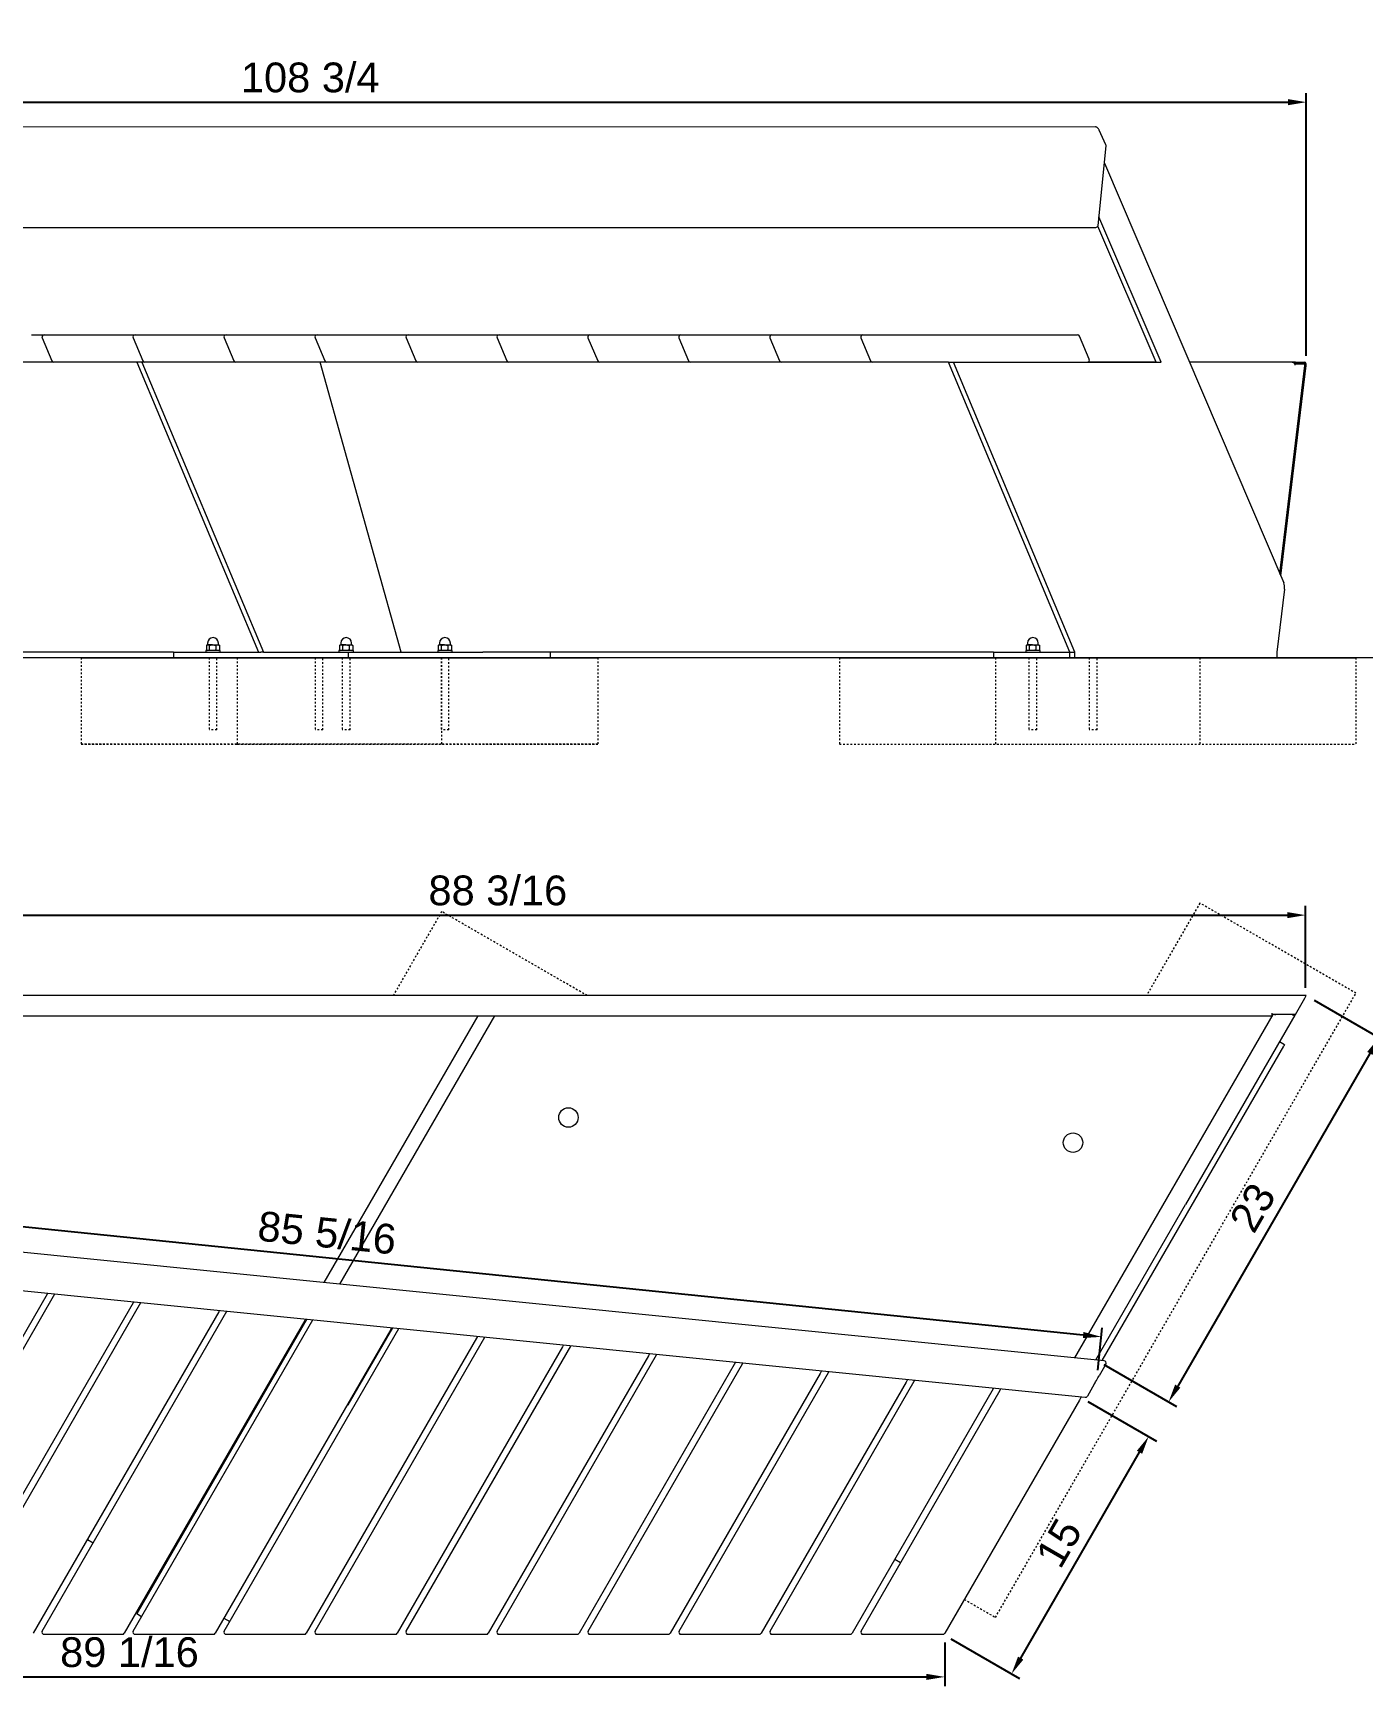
# Model space of a CAD drawing. Header units: inches. Extents: x -13 to 186, y -2 to 139.
# Drawn here: x 31.2 to 103.8, y 48 to 138.8 of the extents above; entities that cross this region are included whole.
import ezdxf

# ---------------------------------------------------------------- set-up
doc = ezdxf.new("R2010")
doc.units = ezdxf.units.IN
doc.linetypes.add('HIDDEN', pattern=[1.905, 1.27, -0.635])
for name, color, linetype, lineweight in [('ZANO_R', 7, 'Continuous', 0), ('ZANO_R_przerywana', 250, 'HIDDEN', 0), ('ZANO_W', 1, 'Continuous', 0)]:
    doc.layers.add(name, color=color, linetype=linetype, lineweight=lineweight)
doc.styles.get("Standard").update_dxf_attribs({"font": 'arial.ttf'})
doc.dimstyles.new('amerykanie', dxfattribs={"dimtxt": 50, "dimasz": 50, "dimexe": 0.5, "dimexo": 0.5, "dimgap": 1, "dimtad": 1, "dimdec": 0, "dimzin": 0, "dimlunit": 5, "dimtxsty": 'Standard', "dimcen": 0.09, "dimclrd": 1, "dimclre": 1, "dimclrt": 1, "dimazin": 0, "dimtfac": 1, "dimtdec": 0, "dimtmove": 0, "dimatfit": 3, "dimfxl": 1, "dimtzin": 0, "dimarcsym": 1})

# ---------------------------------------------------------------- blocks, each defined once
blk = doc.blocks.new('*D388')
at = {"layer": 'ZANO_W', "color": 1, "lineweight": -2}
for p, q in [((-8.017, 122.779), (-8.017, 135.583)), ((100.763, 121.228), (100.763, 135.583)), ((-7.017, 135.083), (99.763, 135.083))]:
    blk.add_line(p, q, dxfattribs=at)
at = {"layer": 'ZANO_W', "color": 1}
for points in [[(-7.017, 135.25), (-7.017, 134.916), (-8.017, 135.083)], [(99.763, 134.916), (99.763, 135.25), (100.763, 135.083)]]:
    blk.add_solid(points, dxfattribs=at)
at = {"layer": 'ZANO_W', "color": 1, "insert": (46.373, 136.424), "char_height": 1.625, "attachment_point": 5}
blk.add_mtext('108 3/4', dxfattribs=at)
blk = doc.blocks.new('*D391')
at = {"layer": 'ZANO_W', "color": 1, "lineweight": -2}
for p, q in [((88.84, 64.13), (92.589, 61.965)), ((85.167, 50.109), (91.656, 61.349)), ((81.35, 51.157), (85.1, 48.993))]:
    blk.add_line(p, q, dxfattribs=at)
at = {"layer": 'ZANO_W', "color": 1}
for points in [[(91.801, 61.266), (91.512, 61.433), (92.156, 62.215)], [(85.022, 50.192), (85.311, 50.025), (84.667, 49.243)]]:
    blk.add_solid(points, dxfattribs=at)
at = {"layer": 'ZANO_W', "color": 1, "insert": (87.26, 56.394), "char_height": 1.625, "attachment_point": 5, "rotation": 60}
blk.add_mtext('15', dxfattribs=at)
blk = doc.blocks.new('*D395')
at = {"layer": 'ZANO_W', "color": 1, "lineweight": -2}
for p, q in [((101.196, 86.043), (105.167, 83.75)), ((104.234, 83.134), (93.743, 64.963)), ((89.705, 66.14), (93.676, 63.847))]:
    blk.add_line(p, q, dxfattribs=at)
at = {"layer": 'ZANO_W', "color": 1}
for points in [[(104.378, 83.051), (104.089, 83.217), (104.734, 84)], [(93.599, 65.047), (93.887, 64.88), (93.243, 64.097)]]:
    blk.add_solid(points, dxfattribs=at)
at = {"layer": 'ZANO_W', "color": 1, "insert": (97.836, 74.714), "char_height": 1.625, "attachment_point": 5, "rotation": 60}
blk.add_mtext('23', dxfattribs=at)
blk = doc.blocks.new('*D397')
at = {"layer": 'ZANO_W', "color": 1, "lineweight": -2}
for p, q in [((12.511, 86.793), (12.511, 91.184)), ((100.72, 86.718), (100.72, 91.184)), ((13.511, 90.684), (99.72, 90.684))]:
    blk.add_line(p, q, dxfattribs=at)
at = {"layer": 'ZANO_W', "color": 1}
for points in [[(13.511, 90.851), (13.511, 90.518), (12.511, 90.684)], [(99.72, 90.518), (99.72, 90.851), (100.72, 90.684)]]:
    blk.add_solid(points, dxfattribs=at)
at = {"layer": 'ZANO_W', "color": 1, "insert": (56.615, 92.025), "char_height": 1.625, "attachment_point": 5}
blk.add_mtext('88 3/16', dxfattribs=at)
blk = doc.blocks.new('*D398')
at = {"layer": 'ZANO_W', "color": 1, "lineweight": -2}
for p, q in [((-8.019, 51.033), (-8.019, 48.582)), ((81.019, 50.966), (81.019, 48.582)), ((-7.019, 49.082), (80.019, 49.082))]:
    blk.add_line(p, q, dxfattribs=at)
at = {"layer": 'ZANO_W', "color": 1}
for points in [[(-7.019, 49.249), (-7.019, 48.916), (-8.019, 49.082)], [(80.019, 48.916), (80.019, 49.249), (81.019, 49.082)]]:
    blk.add_solid(points, dxfattribs=at)
at = {"layer": 'ZANO_W', "color": 1, "insert": (36.5, 50.423), "char_height": 1.625, "attachment_point": 5}
blk.add_mtext('89 1/16', dxfattribs=at)
blk = doc.blocks.new('*D410')
at = {"layer": 'ZANO_W', "color": 1, "lineweight": -2}
for p, q in [((4.545, 74.515), (4.783, 76.84)), ((5.727, 76.24), (88.579, 67.756)), ((89.387, 65.827), (89.625, 68.151))]:
    blk.add_line(p, q, dxfattribs=at)
at = {"layer": 'ZANO_W', "color": 1}
for points in [[(5.744, 76.406), (5.71, 76.075), (4.732, 76.342)], [(88.562, 67.59), (88.596, 67.921), (89.574, 67.654)]]:
    blk.add_solid(points, dxfattribs=at)
at = {"layer": 'ZANO_W', "color": 1, "insert": (47.29, 73.331), "char_height": 1.625, "attachment_point": 5, "rotation": 354.15282}
blk.add_mtext('85 5/16', dxfattribs=at)

msp = doc.modelspace()

# ---------------------------------------------------------------- linework, layer by layer
at = {"layer": 'ZANO_R'}
for p, q in [((89.23359, 133.73329), (4.5577, 133.72213)), ((89.82103, 132.75057), (89.45698, 133.56326)), ((89.38993, 128.34862), (89.83074, 132.69036)), ((89.73555, 131.75276), (99.52747, 108.84064)), ((4.59656, 128.23129), (89.27246, 128.24245)), ((92.55687, 120.87786), (89.37992, 128.3116)), ((92.82959, 120.87786), (89.43733, 128.81542)), ((31.14564, 122.37372), (31.84187, 122.37372)), ((31.73297, 122.20994), (32.26146, 120.95027)), ((31.84187, 122.37372), (36.11334, 122.37372)), ((36.11334, 122.37372), (36.80957, 122.37372)), ((36.70067, 122.20994), (37.22916, 120.95027)), ((36.80957, 122.37372), (41.08104, 122.37372)), ((41.08104, 122.37372), (41.77727, 122.37372)), ((41.66837, 122.20994), (42.19687, 120.95027)), ((41.77727, 122.37372), (46.04875, 122.37372)), ((46.04875, 122.37372), (46.74497, 122.37372)), ((46.63607, 122.20994), (47.16457, 120.95027)), ((46.74497, 122.37372), (51.01645, 122.37372)), ((51.01645, 122.37372), (51.71267, 122.37372)), ((51.60378, 122.20994), (52.13227, 120.95027)), ((51.71267, 122.37372), (55.98415, 122.37372)), ((55.98415, 122.37372), (56.68038, 122.37372)), ((56.57148, 122.20994), (57.09997, 120.95027)), ((56.68038, 122.37372), (60.95185, 122.37372)), ((60.95185, 122.37372), (61.64808, 122.37372)), ((61.53918, 122.20994), (62.06768, 120.95027)), ((61.64808, 122.37372), (65.91955, 122.37372)), ((65.91955, 122.37372), (66.61578, 122.37372)), ((66.50688, 122.20994), (67.03538, 120.95027)), ((66.61578, 122.37372), (70.88726, 122.37372)), ((70.88726, 122.37372), (71.58348, 122.37372)), ((71.47458, 122.20994), (72.00308, 120.95027)), ((71.58348, 122.37372), (75.85496, 122.37372)), ((75.85496, 122.37372), (76.55119, 122.37372)), ((76.44229, 122.20994), (76.97078, 120.95027)), ((76.55119, 122.37372), (80.91722, 122.37372)), ((80.91722, 122.37372), (88.27114, 122.37372)), ((88.90854, 121.04164), (88.38004, 122.30132)), ((31.67413, 120.87786), (27.40266, 120.87786)), ((32.37036, 120.87786), (31.67413, 120.87786)), ((36.64184, 120.87786), (32.37036, 120.87786)), ((36.90024, 120.87786), (36.64184, 120.87786)), ((37.17296, 120.87786), (36.90024, 120.87786)), ((36.90024, 120.87786), (43.53947, 105.05321)), ((37.17296, 120.87786), (43.81219, 105.05321)), ((37.33806, 120.87786), (37.17296, 120.87786)), ((41.60954, 120.87786), (37.33806, 120.87786)), ((42.30577, 120.87786), (41.60954, 120.87786)), ((46.57724, 120.87786), (42.30577, 120.87786)), ((47.27347, 120.87786), (46.57724, 120.87786)), ((51.34071, 105.05321), (46.92319, 120.87786)), ((51.54494, 120.87786), (47.27347, 120.87786)), ((52.24117, 120.87786), (51.54494, 120.87786)), ((56.51265, 120.87786), (52.24117, 120.87786)), ((57.20887, 120.87786), (56.51265, 120.87786)), ((61.48035, 120.87786), (57.20887, 120.87786)), ((62.17657, 120.87786), (61.48035, 120.87786)), ((66.44805, 120.87786), (62.17657, 120.87786)), ((67.14428, 120.87786), (66.44805, 120.87786)), ((71.41575, 120.87786), (67.14428, 120.87786)), ((72.11198, 120.87786), (71.41575, 120.87786)), ((76.38345, 120.87786), (72.11198, 120.87786)), ((77.07968, 120.87786), (76.38345, 120.87786)), ((81.21844, 120.87786), (77.07968, 120.87786)), ((87.85767, 105.05321), (81.21844, 120.87786)), ((81.21844, 120.87786), (81.49117, 120.87786)), ((88.1304, 105.05321), (81.49117, 120.87786)), ((81.49117, 120.87786), (92.82959, 120.87786)), ((89.08076, 120.88104), (88.82684, 120.88104)), ((92.55551, 120.88104), (89.08076, 120.88104)), ((89.08076, 120.87786), (89.08076, 120.88104)), ((99.98965, 120.88104), (94.38178, 120.88104)), ((100.16917, 120.88104), (99.98965, 120.88104)), ((100.16917, 120.80231), (100.16917, 120.88104)), ((100.16917, 120.88104), (100.67645, 120.88104)), ((99.31399, 109.34016), (100.69097, 120.70689)), ((99.33293, 109.29585), (100.71648, 120.7169)), ((99.36912, 109.21118), (100.76097, 120.70073)), ((100.16917, 120.80231), (100.11672, 120.80231)), ((100.14949, 120.79443), (100.12012, 120.79443)), ((100.13965, 120.73145), (100.14949, 120.73145)), ((100.65654, 120.79443), (100.14949, 120.79443)), ((100.14949, 120.73145), (100.14949, 120.79443)), ((100.16917, 120.80231), (100.67645, 120.80231)), ((99.56914, 108.49218), (99.15254, 105.05321)), ((40.69972, 105.41873), (40.69972, 105.16006)), ((40.74728, 105.44686), (40.71296, 105.42704)), ((40.74728, 105.44686), (40.77776, 105.44686)), ((40.76696, 105.54527), (40.76696, 105.4567)), ((41.03705, 105.44686), (40.77776, 105.44686)), ((40.85581, 105.41873), (40.85581, 105.16006)), ((41.03705, 105.44686), (41.32148, 105.44686)), ((41.21828, 105.41873), (41.21828, 105.16006)), ((41.32148, 105.44686), (41.37711, 105.44686)), ((41.35743, 105.4567), (41.35743, 105.54527)), ((41.41143, 105.42704), (41.37711, 105.44686)), ((41.42467, 105.41873), (41.41088, 105.42609)), ((41.42467, 105.41873), (41.42467, 105.16006)), ((47.97245, 105.41873), (47.97245, 105.16006)), ((48.02001, 105.44686), (47.98569, 105.42704)), ((48.02001, 105.44686), (48.05049, 105.44686)), ((48.03969, 105.54527), (48.03969, 105.4567)), ((48.30978, 105.44686), (48.05049, 105.44686)), ((48.12854, 105.41873), (48.12854, 105.16006)), ((48.30978, 105.44686), (48.59421, 105.44686)), ((48.49101, 105.41873), (48.49101, 105.16006)), ((48.59421, 105.44686), (48.64984, 105.44686)), ((48.63016, 105.4567), (48.63016, 105.54527)), ((48.68416, 105.42704), (48.64984, 105.44686)), ((48.6974, 105.41873), (48.68361, 105.42609)), ((48.6974, 105.41873), (48.6974, 105.16006)), ((53.3657, 105.41873), (53.3657, 105.16006)), ((53.41326, 105.44686), (53.37894, 105.42704)), ((53.41326, 105.44686), (53.44374, 105.44686)), ((53.43294, 105.54527), (53.43294, 105.4567)), ((53.70303, 105.44686), (53.44374, 105.44686)), ((53.52179, 105.41873), (53.52179, 105.16006)), ((53.70303, 105.44686), (53.98746, 105.44686)), ((53.88426, 105.41873), (53.88426, 105.16006)), ((53.98746, 105.44686), (54.04309, 105.44686)), ((54.02341, 105.4567), (54.02341, 105.54527)), ((54.07741, 105.42704), (54.04309, 105.44686)), ((54.09065, 105.41873), (54.07686, 105.42609)), ((54.09065, 105.41873), (54.09065, 105.16006)), ((85.47247, 105.41873), (85.47247, 105.16006)), ((85.52002, 105.44686), (85.48571, 105.42704)), ((85.52002, 105.44686), (85.55051, 105.44686)), ((85.53971, 105.54527), (85.53971, 105.4567)), ((85.80979, 105.44686), (85.55051, 105.44686)), ((85.62856, 105.41873), (85.62856, 105.16006)), ((85.80979, 105.44686), (86.09422, 105.44686)), ((85.99103, 105.41873), (85.99103, 105.16006)), ((86.09422, 105.44686), (86.14986, 105.44686)), ((86.13018, 105.4567), (86.13018, 105.54527)), ((86.18418, 105.42704), (86.14986, 105.44686)), ((86.19742, 105.41873), (86.18363, 105.42609)), ((86.19742, 105.41873), (86.19742, 105.16006)), ((115.41486, 104.73829), (-11.10478, 104.73829)), ((38.9031, 105.05321), (13.52805, 105.05321)), ((33.86449, 104.73829), (42.38722, 104.73829)), ((53.54689, 104.73829), (33.86449, 104.73829)), ((38.9031, 105.05321), (38.9031, 104.73829)), ((38.9031, 105.05321), (43.67583, 105.05321)), ((40.66855, 105.13194), (40.66855, 105.05321)), ((41.06219, 105.13194), (40.66855, 105.13194)), ((40.71301, 105.15172), (40.74728, 105.13194)), ((41.2787, 104.73829), (40.84569, 104.73829)), ((41.45584, 105.13194), (41.06219, 105.13194)), ((41.37711, 105.13194), (41.41096, 105.15148)), ((41.41087, 105.15163), (41.42467, 105.16006)), ((41.45584, 105.05321), (41.45584, 105.13194)), ((42.38722, 104.73829), (62.06963, 104.73829)), ((43.81219, 105.05321), (43.67583, 105.05321)), ((43.81219, 105.05321), (43.85765, 105.05321)), ((43.85765, 105.05321), (48.44856, 105.05321)), ((47.06533, 104.73829), (46.63231, 104.73829)), ((47.94128, 105.13194), (47.94128, 105.05321)), ((48.33492, 105.13194), (47.94128, 105.13194)), ((47.98574, 105.15172), (48.02001, 105.13194)), ((48.55308, 104.73829), (48.12007, 104.73829)), ((48.72857, 105.13194), (48.33492, 105.13194)), ((48.44856, 105.05321), (48.44856, 104.73829)), ((48.44856, 105.05321), (55.79616, 105.05321)), ((48.64984, 105.13194), (48.68369, 105.15148)), ((48.6836, 105.15163), (48.6974, 105.16006)), ((48.72857, 105.05321), (48.72857, 105.13194)), ((53.33453, 105.13194), (53.33453, 105.05321)), ((53.72817, 105.13194), (53.33453, 105.13194)), ((53.37899, 105.15172), (53.41326, 105.13194)), ((53.94626, 104.73829), (53.51325, 104.73829)), ((62.06963, 104.73829), (53.54689, 104.73829)), ((54.12182, 105.13194), (53.72817, 105.13194)), ((54.04309, 105.13194), (54.07694, 105.15148)), ((54.07685, 105.15163), (54.09065, 105.16006)), ((54.12182, 105.05321), (54.12182, 105.13194)), ((83.67585, 105.05321), (55.79616, 105.05321)), ((59.47071, 105.05321), (59.47071, 104.73829)), ((75.26894, 104.73829), (83.79167, 104.73829)), ((94.95134, 104.73829), (75.26894, 104.73829)), ((83.67585, 105.05321), (83.67585, 104.73829)), ((83.67585, 105.05321), (87.85767, 105.05321)), ((83.79167, 104.73829), (103.47408, 104.73829)), ((85.44129, 105.13194), (85.44129, 105.05321)), ((85.83494, 105.13194), (85.44129, 105.13194)), ((85.48576, 105.15172), (85.52002, 105.13194)), ((86.05148, 104.73829), (85.61847, 104.73829)), ((86.22859, 105.13194), (85.83494, 105.13194)), ((86.14986, 105.13194), (86.1837, 105.15148)), ((86.18362, 105.15163), (86.19742, 105.16006)), ((86.22859, 105.05321), (86.22859, 105.13194)), ((87.85767, 105.05321), (88.1304, 105.05321)), ((87.85767, 104.73829), (87.85767, 105.05321)), ((88.1304, 104.73829), (88.1304, 105.05321)), ((89.3469, 104.73829), (88.91389, 104.73829)), ((103.47408, 104.73829), (94.95134, 104.73829)), ((99.15254, 105.05321), (99.15254, 104.73829)), ((100.76281, 86.29255), (12.51061, 86.29255)), ((100.16917, 85.26435), (100.67645, 86.14297)), ((100.67645, 86.14297), (100.76281, 86.29255)), ((13.14415, 85.18562), (98.87606, 85.18562)), ((47.13236, 70.61783), (55.54307, 85.18562)), ((47.99167, 70.53162), (56.45216, 85.18562)), ((98.9351, 85.25258), (88.11197, 66.50635)), ((100.13965, 85.21321), (94.17299, 74.87865)), ((98.87606, 85.33521), (98.88393, 85.33521)), ((98.87606, 85.33521), (98.87606, 85.18562)), ((98.88393, 85.33521), (98.88393, 85.26435)), ((100.16917, 85.26435), (98.88393, 85.26435)), ((98.9351, 85.25258), (98.95244, 85.26435)), ((99.98965, 85.25258), (99.10783, 85.25258)), ((100.07826, 85.26435), (100.07147, 85.25258)), ((100.07147, 85.25258), (100.13965, 85.21321)), ((100.14949, 85.23026), (100.09044, 85.26435)), ((100.13965, 85.21321), (100.14949, 85.23026)), ((100.16917, 85.26435), (100.14949, 85.23026)), ((99.57468, 83.60481), (99.30195, 83.76227)), ((99.57468, 83.60481), (99.52747, 83.52305)), ((89.61577, 66.35548), (99.52747, 83.52305)), ((89.72504, 66.34451), (5.04915, 74.84004)), ((89.27204, 66.38996), (94.17299, 74.87865)), ((4.0165, 72.84704), (88.69239, 64.35152)), ((32.00651, 69.98884), (21.31251, 51.46628)), ((21.80419, 51.58438), (32.43409, 69.99591)), ((32.03378, 70.03607), (32.00651, 69.98884)), ((36.69631, 69.50751), (26.28021, 51.46628)), ((26.77189, 51.58438), (37.12979, 69.52479)), ((31.73959, 51.58438), (41.82549, 69.05367)), ((36.72948, 69.56495), (36.69631, 69.50751)), ((41.42518, 69.09384), (41.38612, 69.02617)), ((41.38612, 69.02617), (31.24791, 51.46628)), ((46.07592, 68.54484), (36.21561, 51.46628)), ((36.70729, 51.58438), (46.52119, 68.58255)), ((46.19327, 68.61545), (36.90024, 52.51944)), ((46.12088, 68.62272), (46.07592, 68.54484)), ((48.44856, 63.9402), (50.87654, 68.14558)), ((50.81659, 68.1516), (50.76572, 68.0635)), ((50.76572, 68.0635), (41.18332, 51.46628)), ((41.675, 51.58438), (51.2169, 68.11143)), ((55.45553, 67.58217), (46.15102, 51.46628)), ((46.6427, 51.58438), (55.90826, 67.6328)), ((55.51229, 67.68048), (55.45553, 67.58217)), ((55.90826, 67.6328), (55.9126, 67.64031)), ((60.14533, 67.10083), (51.11872, 51.46628)), ((51.6104, 51.58438), (60.59806, 67.15147)), ((64.83513, 66.6195), (56.08642, 51.46628)), ((56.5781, 51.58438), (65.28787, 66.67013)), ((60.20799, 67.20936), (60.14533, 67.10083)), ((60.59806, 67.15147), (60.6083, 67.1692)), ((64.90369, 66.73824), (64.83513, 66.6195)), ((65.28787, 66.67013), (65.304, 66.69808)), ((69.52494, 66.13816), (61.05412, 51.46628)), ((61.54581, 51.58438), (69.97767, 66.18879)), ((74.21474, 65.65682), (66.02183, 51.46628)), ((66.51351, 51.58438), (74.66747, 65.70746)), ((69.59939, 66.26712), (69.52494, 66.13816)), ((69.97767, 66.18879), (69.9997, 66.22696)), ((74.29509, 65.796), (74.21474, 65.65682)), ((74.66747, 65.70746), (74.6954, 65.75584)), ((89.81574, 66.16833), (89.45169, 65.53123)), ((78.90454, 65.17549), (70.98953, 51.46628)), ((71.48121, 51.58438), (79.35728, 65.22612)), ((83.59435, 64.69415), (75.95723, 51.46628)), ((76.44891, 51.58438), (84.04708, 64.74479)), ((78.99079, 65.32488), (78.90454, 65.17549)), ((79.35728, 65.22612), (79.3911, 65.28472)), ((83.68649, 64.85376), (83.59435, 64.69415)), ((84.04708, 64.74479), (84.08681, 64.8136)), ((89.18849, 65.07168), (88.80667, 64.41035)), ((43.41743, 63.9402), (43.49401, 63.9402)), ((48.38513, 63.9402), (48.44856, 63.9402)), ((88.37341, 64.20366), (81.01949, 51.46628)), ((88.47157, 64.37368), (88.37341, 64.20366)), ((34.20628, 56.59033), (34.5239, 56.40695)), ((78.29043, 55.5075), (78.60806, 55.32412)), ((37.93206, 54.43925), (37.98949, 54.40609)), ((37.16043, 52.36922), (36.90024, 52.51944)), ((41.65783, 52.28817), (41.97546, 52.10479)), ((31.84187, 51.40724), (36.11334, 51.40724)), ((36.80957, 51.40724), (41.08104, 51.40724)), ((41.77727, 51.40724), (46.04875, 51.40724)), ((46.74497, 51.40724), (51.01645, 51.40724)), ((51.71267, 51.40724), (55.98415, 51.40724)), ((56.68038, 51.40724), (60.95185, 51.40724)), ((61.64808, 51.40724), (65.91955, 51.40724)), ((66.61578, 51.40724), (70.88726, 51.40724)), ((71.58348, 51.40724), (75.85496, 51.40724)), ((76.55119, 51.40724), (80.91722, 51.40724))]:
    msp.add_line(p, q, dxfattribs=at)
at = {"layer": 'ZANO_R', "flags": 128}
msp.add_lwpolyline([(100.69097, 120.70689), (100.69196, 120.72275), (100.69115, 120.73865), (100.68858, 120.75379), (100.68438, 120.76739), (100.67876, 120.77875), (100.67201, 120.78731), (100.66448, 120.79263), (100.65654, 120.79443)], dxfattribs=at)
at = {"layer": 'ZANO_R'}
for centre in [(60.46966, 79.6322), (88.02503, 78.25883)]:
    msp.add_circle(centre, 0.53142, dxfattribs=at)
for centre, radius, start, end in [((89.71325, 132.70229), 0.11809, 354.2027112, 24.1303315), ((89.27244, 128.36055), 0.11809, 270.0075497, 354.2027111), ((31.84187, 122.25563), 0.11809, 90, 202.7604763), ((36.80957, 122.25563), 0.11809, 90, 202.7604763), ((41.77727, 122.25563), 0.11809, 90, 202.7604763), ((46.74497, 122.25563), 0.11809, 90, 202.7604763), ((51.71267, 122.25563), 0.11809, 90, 202.7604763), ((56.68038, 122.25563), 0.11809, 90, 202.7604763), ((61.64808, 122.25563), 0.11809, 90, 202.7604763), ((66.61578, 122.25563), 0.11809, 90, 202.7604763), ((71.58348, 122.25563), 0.11809, 90, 202.7604763), ((76.55119, 122.25563), 0.11809, 90, 202.7604763), ((88.27114, 122.25563), 0.11809, 22.7604763, 90), ((32.37036, 120.99596), 0.11809, 202.7604763, 270), ((37.33806, 120.99596), 0.11809, 202.7604763, 270), ((42.30577, 120.99596), 0.11809, 202.7604763, 270), ((47.27347, 120.99596), 0.11809, 202.7604763, 270), ((52.24117, 120.99596), 0.11809, 202.7604763, 270), ((57.20887, 120.99596), 0.11809, 202.7604763, 270), ((62.17657, 120.99596), 0.11809, 202.7604763, 270), ((67.14428, 120.99596), 0.11809, 202.7604763, 270), ((72.11198, 120.99596), 0.11809, 202.7604763, 270), ((77.07968, 120.99596), 0.11809, 202.7604763, 270), ((88.79964, 120.99596), 0.11809, 270, 0), ((88.79964, 120.99596), 0.11809, 0, 22.7604763), ((98.87085, 108.5854), 0.70449, 352.3966804, 21.2424898), ((40.75712, 105.4567), 0.00984, 270, 0), ((41.06219, 105.54527), 0.29524, 0, 180), ((41.36727, 105.4567), 0.00984, 180, 270), ((48.02985, 105.4567), 0.00984, 270, 0), ((48.33492, 105.54527), 0.29524, 0, 180), ((48.64, 105.4567), 0.00984, 180, 270), ((53.4231, 105.4567), 0.00984, 270, 0), ((53.72817, 105.54527), 0.29524, 0, 180), ((54.03325, 105.4567), 0.00984, 180, 270), ((85.52986, 105.4567), 0.00984, 270, 0), ((85.83494, 105.54527), 0.29524, 0, 180), ((86.14002, 105.4567), 0.00984, 180, 270), ((89.71325, 66.22701), 0.11809, 330.2556796, 84.2706931), ((88.70418, 64.46903), 0.11809, 264.2706931, 330), ((31.84187, 51.52533), 0.11809, 150, 270), ((36.11334, 51.52533), 0.11809, 270, 330), ((36.80957, 51.52533), 0.11809, 150, 270), ((41.08104, 51.52533), 0.11809, 270, 330), ((41.77727, 51.52533), 0.11809, 150, 270), ((46.04875, 51.52533), 0.11809, 270, 330), ((46.74497, 51.52533), 0.11809, 150, 270), ((51.01645, 51.52533), 0.11809, 270, 330), ((51.71267, 51.52533), 0.11809, 150, 270), ((55.98415, 51.52533), 0.11809, 270, 330), ((56.68038, 51.52533), 0.11809, 150, 270), ((60.95185, 51.52533), 0.11809, 270, 330), ((61.64808, 51.52533), 0.11809, 150, 270), ((65.91955, 51.52533), 0.11809, 270, 330), ((66.61578, 51.52533), 0.11809, 150, 270), ((70.88726, 51.52533), 0.11809, 270, 330), ((71.58348, 51.52533), 0.11809, 150, 270), ((75.85496, 51.52533), 0.11809, 270, 330), ((76.55119, 51.52533), 0.11809, 150, 270), ((80.91722, 51.52533), 0.11809, 270, 330)]:
    msp.add_arc(centre, radius, start, end, dxfattribs=at)
for centre, major_axis, ratio, start_param, end_param in [((100.67645, 120.73145), (0, 0.14959), 0.57735027, 4.50556746, 6.28318531), ((100.67645, 120.73145), (0, 0.07086), 0.57735027, 4.50556746, 6.28318531), ((89.33588, 65.3292), (0.14994, 0.26189), 0.00067548, 3.32493389, 5.59386191)]:
    msp.add_ellipse(centre, major_axis=major_axis, ratio=ratio, start_param=start_param, end_param=end_param, dxfattribs=at)
for points, knots in [([(89.45698, 133.56326), (89.45194, 133.57379), (89.43732, 133.60432), (89.40841, 133.64622), (89.36911, 133.68537), (89.32662, 133.71257), (89.28159, 133.73004), (89.25042, 133.73168), (89.23534, 133.73247)], [0, 0, 0, 0, 0.11131649, 0.32282536, 0.50639906, 0.67920338, 0.84488208, 1, 1, 1, 1]), ([(99.98965, 120.88104), (100.00592, 120.87933), (100.03846, 120.87592), (100.08218, 120.84937), (100.11597, 120.81039), (100.1345, 120.76848), (100.13826, 120.74146), (100.13965, 120.73145)], [0, 0, 0, 0, 0.21793188, 0.43587262, 0.65381339, 0.87175406, 1, 1, 1, 1]), ([(40.69972, 105.41873), (40.71239, 105.42659), (40.73798, 105.44246), (40.76442, 105.44538), (40.77776, 105.44686)], [0, 0, 0, 0, 0.49545796, 1, 1, 1, 1]), ([(40.77776, 105.44686), (40.77961, 105.44682), (40.79362, 105.44657), (40.82004, 105.44042), (40.84381, 105.426), (40.85581, 105.41873)], [0, 0, 0, 0, 0.07008577, 0.53078223, 1, 1, 1, 1]), ([(40.85581, 105.41873), (40.87783, 105.42458), (40.92206, 105.43635), (40.98294, 105.44543), (41.02148, 105.44644), (41.03705, 105.44686)], [0, 0, 0, 0, 0.37142284, 0.74615035, 1, 1, 1, 1]), ([(41.03705, 105.44686), (41.04861, 105.44664), (41.0718, 105.44621), (41.10658, 105.44277), (41.1413, 105.43742), (41.17148, 105.43106), (41.19713, 105.4247), (41.21123, 105.42072), (41.21828, 105.41873)], [0, 0, 0, 0, 0.18859366, 0.37792758, 0.5692696, 0.7611666, 0.88054195, 1, 1, 1, 1]), ([(41.21828, 105.41873), (41.23504, 105.42659), (41.26887, 105.44246), (41.30383, 105.44538), (41.32148, 105.44686)], [0, 0, 0, 0, 0.49545796, 1, 1, 1, 1]), ([(41.32148, 105.44686), (41.32392, 105.44682), (41.33439, 105.44669), (41.35291, 105.44458), (41.37697, 105.43875), (41.40095, 105.43019), (41.41675, 105.42255), (41.42467, 105.41873)], [0, 0, 0, 0, 0.07005136, 0.2998094, 0.53082909, 0.76502447, 1, 1, 1, 1]), ([(47.97245, 105.41873), (47.98512, 105.42659), (48.01071, 105.44246), (48.03715, 105.44538), (48.05049, 105.44686)], [0, 0, 0, 0, 0.49545796, 1, 1, 1, 1]), ([(48.05049, 105.44686), (48.05234, 105.44682), (48.06635, 105.44657), (48.09277, 105.44042), (48.11654, 105.426), (48.12854, 105.41873)], [0, 0, 0, 0, 0.07008577, 0.53078223, 1, 1, 1, 1]), ([(48.12854, 105.41873), (48.15056, 105.42458), (48.19479, 105.43635), (48.25567, 105.44543), (48.29421, 105.44644), (48.30978, 105.44686)], [0, 0, 0, 0, 0.37142284, 0.74615035, 1, 1, 1, 1]), ([(48.30978, 105.44686), (48.32135, 105.44664), (48.34453, 105.44621), (48.37931, 105.44277), (48.41403, 105.43742), (48.44421, 105.43106), (48.46986, 105.4247), (48.48396, 105.42072), (48.49101, 105.41873)], [0, 0, 0, 0, 0.18859366, 0.37792758, 0.5692696, 0.7611666, 0.88054195, 1, 1, 1, 1]), ([(48.49101, 105.41873), (48.50777, 105.42659), (48.5416, 105.44246), (48.57657, 105.44538), (48.59421, 105.44686)], [0, 0, 0, 0, 0.49545796, 1, 1, 1, 1]), ([(48.59421, 105.44686), (48.59665, 105.44682), (48.60712, 105.44669), (48.62564, 105.44458), (48.6497, 105.43875), (48.67368, 105.43019), (48.68949, 105.42255), (48.6974, 105.41873)], [0, 0, 0, 0, 0.07005136, 0.2998094, 0.53082909, 0.76502447, 1, 1, 1, 1]), ([(53.3657, 105.41873), (53.37837, 105.42659), (53.40396, 105.44246), (53.4304, 105.44538), (53.44374, 105.44686)], [0, 0, 0, 0, 0.49545796, 1, 1, 1, 1]), ([(53.44374, 105.44686), (53.44559, 105.44682), (53.4596, 105.44657), (53.48602, 105.44042), (53.50979, 105.426), (53.52179, 105.41873)], [0, 0, 0, 0, 0.07008577, 0.53078223, 1, 1, 1, 1]), ([(53.52179, 105.41873), (53.54381, 105.42458), (53.58804, 105.43635), (53.64892, 105.44543), (53.68746, 105.44644), (53.70303, 105.44686)], [0, 0, 0, 0, 0.37142284, 0.74615035, 1, 1, 1, 1]), ([(53.70303, 105.44686), (53.7146, 105.44664), (53.73778, 105.44621), (53.77256, 105.44277), (53.80728, 105.43742), (53.83746, 105.43106), (53.86311, 105.4247), (53.87721, 105.42072), (53.88426, 105.41873)], [0, 0, 0, 0, 0.18859366, 0.37792758, 0.5692696, 0.7611666, 0.88054195, 1, 1, 1, 1]), ([(53.88426, 105.41873), (53.90102, 105.42659), (53.93485, 105.44246), (53.96982, 105.44538), (53.98746, 105.44686)], [0, 0, 0, 0, 0.49545796, 1, 1, 1, 1]), ([(53.98746, 105.44686), (53.9899, 105.44682), (54.00037, 105.44669), (54.01889, 105.44458), (54.04295, 105.43875), (54.06693, 105.43019), (54.08274, 105.42255), (54.09065, 105.41873)], [0, 0, 0, 0, 0.07005136, 0.2998094, 0.53082909, 0.76502447, 1, 1, 1, 1]), ([(85.47247, 105.41873), (85.48514, 105.42659), (85.51072, 105.44246), (85.53717, 105.44538), (85.55051, 105.44686)], [0, 0, 0, 0, 0.49545796, 1, 1, 1, 1]), ([(85.55051, 105.44686), (85.55236, 105.44682), (85.56637, 105.44657), (85.59278, 105.44042), (85.61656, 105.426), (85.62856, 105.41873)], [0, 0, 0, 0, 0.07008577, 0.53078223, 1, 1, 1, 1]), ([(85.62856, 105.41873), (85.65058, 105.42458), (85.69481, 105.43635), (85.75568, 105.44543), (85.79423, 105.44644), (85.80979, 105.44686)], [0, 0, 0, 0, 0.37142284, 0.74615035, 1, 1, 1, 1]), ([(85.80979, 105.44686), (85.82136, 105.44664), (85.84455, 105.44621), (85.87932, 105.44277), (85.91405, 105.43742), (85.94423, 105.43106), (85.96988, 105.4247), (85.98398, 105.42072), (85.99103, 105.41873)], [0, 0, 0, 0, 0.18859366, 0.37792758, 0.5692696, 0.7611666, 0.88054195, 1, 1, 1, 1]), ([(85.99103, 105.41873), (86.00779, 105.42659), (86.04162, 105.44246), (86.07658, 105.44538), (86.09422, 105.44686)], [0, 0, 0, 0, 0.49545796, 1, 1, 1, 1]), ([(86.09422, 105.44686), (86.09667, 105.44682), (86.10714, 105.44669), (86.12566, 105.44458), (86.14972, 105.43875), (86.1737, 105.43019), (86.1895, 105.42255), (86.19742, 105.41873)], [0, 0, 0, 0, 0.07005136, 0.2998094, 0.53082909, 0.76502447, 1, 1, 1, 1]), ([(40.77776, 105.13194), (40.77591, 105.13197), (40.7619, 105.13222), (40.73549, 105.13837), (40.71172, 105.15279), (40.69972, 105.16006)], [0, 0, 0, 0, 0.070085768, 0.530782234, 1, 1, 1, 1]), ([(40.85581, 105.16006), (40.84313, 105.1522), (40.81755, 105.13634), (40.79111, 105.13341), (40.77776, 105.13194)], [0, 0, 0, 0, 0.49545796, 1, 1, 1, 1]), ([(41.03705, 105.13194), (41.02146, 105.13231), (40.96012, 105.13378), (40.90038, 105.14883), (40.85581, 105.16006)], [0, 0, 0, 0, 0.25407936, 1, 1, 1, 1]), ([(41.21828, 105.16006), (41.21124, 105.15807), (41.19713, 105.15409), (41.1604, 105.14501), (41.10723, 105.1346), (41.06054, 105.13283), (41.03705, 105.13194)], [0, 0, 0, 0, 0.11941605, 0.23890937, 0.61707189, 1, 1, 1, 1]), ([(41.32148, 105.13194), (41.31903, 105.13197), (41.30856, 105.13211), (41.29004, 105.13421), (41.26598, 105.14004), (41.242, 105.1486), (41.2262, 105.15624), (41.21828, 105.16006)], [0, 0, 0, 0, 0.07005136, 0.2998094, 0.53082909, 0.76502447, 1, 1, 1, 1]), ([(41.42467, 105.16006), (41.40791, 105.1522), (41.37408, 105.13634), (41.33912, 105.13341), (41.32148, 105.13194)], [0, 0, 0, 0, 0.49545796, 1, 1, 1, 1]), ([(48.05049, 105.13194), (48.04864, 105.13197), (48.03464, 105.13222), (48.00822, 105.13837), (47.98445, 105.15279), (47.97245, 105.16006)], [0, 0, 0, 0, 0.070085768, 0.530782234, 1, 1, 1, 1]), ([(48.12854, 105.16006), (48.11586, 105.1522), (48.09028, 105.13634), (48.06384, 105.13341), (48.05049, 105.13194)], [0, 0, 0, 0, 0.49545796, 1, 1, 1, 1]), ([(48.30978, 105.13194), (48.29419, 105.13231), (48.23285, 105.13378), (48.17311, 105.14883), (48.12854, 105.16006)], [0, 0, 0, 0, 0.25407936, 1, 1, 1, 1]), ([(48.49101, 105.16006), (48.48397, 105.15807), (48.46986, 105.15409), (48.43313, 105.14501), (48.37996, 105.1346), (48.33327, 105.13283), (48.30978, 105.13194)], [0, 0, 0, 0, 0.11941605, 0.23890937, 0.61707189, 1, 1, 1, 1]), ([(48.59421, 105.13194), (48.59176, 105.13197), (48.58129, 105.13211), (48.56277, 105.13421), (48.53872, 105.14004), (48.51473, 105.1486), (48.49893, 105.15624), (48.49101, 105.16006)], [0, 0, 0, 0, 0.07005136, 0.2998094, 0.53082909, 0.76502447, 1, 1, 1, 1]), ([(48.6974, 105.16006), (48.68064, 105.1522), (48.64682, 105.13634), (48.61185, 105.13341), (48.59421, 105.13194)], [0, 0, 0, 0, 0.49545796, 1, 1, 1, 1]), ([(53.44374, 105.13194), (53.44189, 105.13197), (53.42789, 105.13222), (53.40147, 105.13837), (53.3777, 105.15279), (53.3657, 105.16006)], [0, 0, 0, 0, 0.070085768, 0.530782234, 1, 1, 1, 1]), ([(53.52179, 105.16006), (53.50911, 105.1522), (53.48353, 105.13634), (53.45709, 105.13341), (53.44374, 105.13194)], [0, 0, 0, 0, 0.49545796, 1, 1, 1, 1]), ([(53.70303, 105.13194), (53.68744, 105.13231), (53.6261, 105.13378), (53.56636, 105.14883), (53.52179, 105.16006)], [0, 0, 0, 0, 0.25407936, 1, 1, 1, 1]), ([(53.88426, 105.16006), (53.87722, 105.15807), (53.86312, 105.15409), (53.82639, 105.14501), (53.77321, 105.1346), (53.72652, 105.13283), (53.70303, 105.13194)], [0, 0, 0, 0, 0.11941605, 0.23890937, 0.61707189, 1, 1, 1, 1]), ([(53.98746, 105.13194), (53.98501, 105.13197), (53.97454, 105.13211), (53.95602, 105.13421), (53.93197, 105.14004), (53.90798, 105.1486), (53.89218, 105.15624), (53.88426, 105.16006)], [0, 0, 0, 0, 0.07005136, 0.2998094, 0.53082909, 0.76502447, 1, 1, 1, 1]), ([(54.09065, 105.16006), (54.07389, 105.1522), (54.04007, 105.13634), (54.0051, 105.13341), (53.98746, 105.13194)], [0, 0, 0, 0, 0.49545796, 1, 1, 1, 1]), ([(85.55051, 105.13194), (85.54866, 105.13197), (85.53465, 105.13222), (85.50824, 105.13837), (85.48446, 105.15279), (85.47247, 105.16006)], [0, 0, 0, 0, 0.07008577, 0.53078223, 1, 1, 1, 1]), ([(85.62856, 105.16006), (85.61588, 105.1522), (85.5903, 105.13634), (85.56385, 105.13341), (85.55051, 105.13194)], [0, 0, 0, 0, 0.49545796, 1, 1, 1, 1]), ([(85.80979, 105.13194), (85.79421, 105.13231), (85.73287, 105.13378), (85.67312, 105.14883), (85.62856, 105.16006)], [0, 0, 0, 0, 0.25407936, 1, 1, 1, 1]), ([(85.99103, 105.16006), (85.98398, 105.15807), (85.96988, 105.15409), (85.93315, 105.14501), (85.87998, 105.1346), (85.83329, 105.13283), (85.80979, 105.13194)], [0, 0, 0, 0, 0.119416054, 0.238909369, 0.617071895, 1, 1, 1, 1]), ([(86.09422, 105.13194), (86.09178, 105.13197), (86.08131, 105.13211), (86.06279, 105.13421), (86.03873, 105.14004), (86.01475, 105.1486), (85.99895, 105.15624), (85.99103, 105.16006)], [0, 0, 0, 0, 0.07005136, 0.2998094, 0.53082909, 0.76502447, 1, 1, 1, 1]), ([(86.19742, 105.16006), (86.18066, 105.1522), (86.14683, 105.13634), (86.11187, 105.13341), (86.09422, 105.13194)], [0, 0, 0, 0, 0.49545796, 1, 1, 1, 1]), ([(99.03397, 85.26435), (99.05142, 85.26177), (99.07543, 85.25823), (99.10088, 85.25379), (99.10783, 85.25258)], [0, 0, 0, 0, 0.72667051, 1, 1, 1, 1]), ([(99.98965, 85.25258), (100.00592, 85.24662), (100.03846, 85.23469), (100.08218, 85.21975), (100.11597, 85.21054), (100.1345, 85.20874), (100.13826, 85.212), (100.13965, 85.21321)], [0, 0, 0, 0, 0.21793188, 0.43587262, 0.65381339, 0.87175406, 1, 1, 1, 1]), ([(99.98965, 85.25258), (99.99857, 85.25103), (100.0164, 85.24795), (100.04035, 85.24494), (100.05892, 85.24503), (100.06825, 85.2482), (100.07079, 85.25165), (100.07147, 85.25258)], [0, 0, 0, 0, 0.2289275, 0.45785498, 0.68669901, 0.91554278, 1, 1, 1, 1])]:
    msp.add_open_spline(points, degree=3, knots=knots, dxfattribs=at)
at = {"layer": 'ZANO_R_przerywana', "ltscale": 0.05}
for p, q in [((33.86449, 104.73829), (33.86449, 100.01451)), ((40.84569, 104.73829), (40.84569, 100.80181)), ((41.2787, 100.80181), (41.2787, 104.73829)), ((42.38722, 104.73829), (42.38722, 100.01451)), ((46.63231, 104.73829), (46.63231, 100.80181)), ((47.06533, 100.80181), (47.06533, 104.73829)), ((48.12007, 104.73829), (48.12007, 100.80181)), ((48.55308, 100.80181), (48.55308, 104.73829)), ((53.51325, 104.73829), (53.51325, 100.80181)), ((53.54689, 104.73829), (53.54689, 100.01451)), ((53.94626, 100.80181), (53.94626, 104.73829)), ((62.06963, 104.73829), (62.06963, 100.01451)), ((75.26894, 104.73829), (75.26894, 100.01451)), ((83.79167, 104.73829), (83.79167, 100.01451)), ((85.61847, 104.73829), (85.61847, 100.80181)), ((86.05148, 100.80181), (86.05148, 104.73829)), ((88.91389, 104.73829), (88.91389, 100.80181)), ((89.3469, 100.80181), (89.3469, 104.73829)), ((94.95134, 104.73829), (94.95134, 100.01451)), ((103.47408, 104.73829), (103.47408, 100.01451)), ((33.86449, 100.01451), (42.38722, 100.01451)), ((53.54689, 100.01451), (33.86449, 100.01451)), ((41.2787, 100.80181), (40.84569, 100.80181)), ((42.38722, 100.01451), (62.06963, 100.01451)), ((47.06533, 100.80181), (46.63231, 100.80181)), ((48.55308, 100.80181), (48.12007, 100.80181)), ((53.94626, 100.80181), (53.51325, 100.80181)), ((62.06963, 100.01451), (53.54689, 100.01451)), ((86.05148, 100.80181), (85.61847, 100.80181)), ((89.3469, 100.80181), (88.91389, 100.80181)), ((53.54689, 90.87858), (50.89915, 86.29255)), ((61.49013, 86.29255), (53.54689, 90.87858)), ((94.95134, 91.34289), (92.03553, 86.29255)), ((103.47408, 86.42229), (94.95134, 91.34289)), ((83.79167, 52.33136), (103.47408, 86.42229)), ((82.08712, 53.31548), (83.79167, 52.33136))]:
    msp.add_line(p, q, dxfattribs=at)
msp.add_lwpolyline([(75.26894, 100.01451), (103.47408, 100.01451)], dxfattribs=at)

# ---------------------------------------------------------------- dimensions: what is measured, and where the dimension line sits
at = {"layer": 'ZANO_W'}
for base, p1, p2, picture, middle in [((100.76278, 135.08286), (-8.01672, 122.27923), (100.76278, 120.72781), '*D388', (46.37303, 136.42363)), ((100.71963, 90.68444), (12.51061, 86.29255), (100.71963, 86.21776), '*D397', (56.61512, 92.02521)), ((81.01949, 49.08244), (-8.01903, 51.53271), (81.01949, 51.46628), '*D398', (36.50023, 50.42265))]:
    dim = msp.add_linear_dim(base=base, p1=p1, p2=p2, dimstyle='amerykanie', override={"dimtxt": 1.625, "dimasz": 1, "dimgap": 0.5, "dimdec": 4, "dimaunit": 1, "dimadec": 1, "dimtdec": 4, "dimtmove": 1, "dimfrac": 2}, dxfattribs=at)
    dim.commit()
    dim.dimension.update_dxf_attribs({"geometry": picture, "text_midpoint": middle})
for p1, p2, distance, picture, middle in [((100.76281, 86.29255), (89.27204, 66.38996), 4.58523, '*D395', (97.83633, 74.71376)), ((4.49406, 74.0177), (89.33588, 65.3292), 2.33673, '*D410', (47.28956, 73.33126)), ((80.91722, 51.40724), (88.40713, 64.38014), -4.32935, '*D391', (87.25996, 56.39385))]:
    dim = msp.add_aligned_dim(p1=p1, p2=p2, distance=distance, dimstyle='amerykanie', override={"dimtxt": 1.625, "dimasz": 1, "dimgap": 0.5, "dimdec": 4, "dimaunit": 1, "dimadec": 1, "dimtdec": 4, "dimtmove": 1, "dimfrac": 2}, dxfattribs=at)
    dim.commit()
    dim.dimension.update_dxf_attribs({"geometry": picture, "text_midpoint": middle})

doc.saveas('drawing.dxf')
